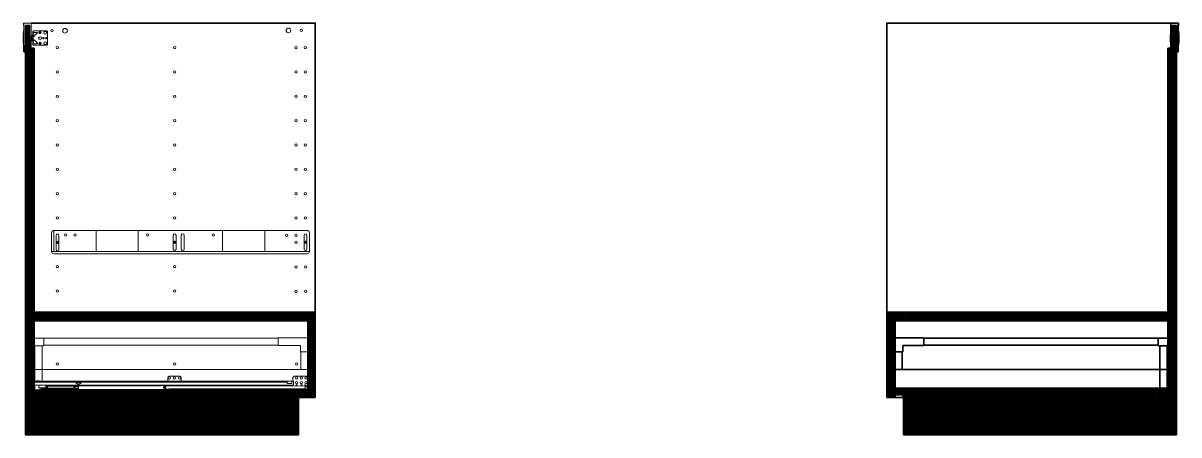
# Model space of a CAD drawing. Header units: inches. Extents: x -604 to 886, y -153 to 560.
# Drawn here: x 215.5 to 462.1, y -149.4 to -61.4 of the extents above; entities that cross this region are included whole.
import ezdxf

# ---------------------------------------------------------------- set-up
doc = ezdxf.new("R2010")
doc.units = ezdxf.units.IN
doc.header["$MEASUREMENT"] = 0
doc.layers.add('A-ELEV-MBE', color=7, linetype='Continuous', lineweight=18)
doc.layers.add('A-SECT-MCUT', color=255, linetype='Continuous', lineweight=35)
doc.layers.add('SEZIONE', color=252, linetype='Continuous')

msp = doc.modelspace()

# ---------------------------------------------------------------- hatches: boundary and pattern name
at = {"layer": 'SEZIONE'}
h = msp.add_hatch(dxfattribs=at)
h.set_pattern_fill('ANSI31', color=256)
h.paths.add_polyline_path([(216.88, -61.93), (215.98, -61.93), (215.98, -141.39), (216.88, -141.39), (216.88, -64.86), (216.15, -64.86), (216.15, -64.32), (216.88, -64.32)])
h = msp.add_hatch(dxfattribs=at)
h.set_pattern_fill('ANSI31', color=256)
h.paths.add_polyline_path([(461.54, -61.93), (460.64, -61.93), (460.64, -71.78), (461.49, -71.78), (461.49, -71.63), (461.54, -71.63)])
h = msp.add_hatch(dxfattribs=at)
h.set_pattern_fill('ANSI31', color=256)
h.paths.add_polyline_path([(216.88, -66.77), (217.78, -66.77), (217.78, -141.39), (216.88, -141.39)])
h = msp.add_hatch(dxfattribs=at)
h.set_pattern_fill('ANSI31', color=256)
h.paths.add_polyline_path([(460.64, -119.88), (460.29, -119.88), (460.24, -119.83), (460.29, -119.78), (460.64, -119.78), (460.64, -103.88), (460.29, -103.88), (460.24, -103.83), (460.29, -103.78), (460.64, -103.78), (460.64, -87.88), (460.29, -87.88), (460.24, -87.83), (460.29, -87.78), (460.64, -87.78), (460.64, -71.88), (460.29, -71.88), (460.24, -71.83), (460.29, -71.78), (460.64, -71.78), (460.64, -66.77), (459.74, -66.77), (459.74, -123.19), (459.74, -124.99), (459.74, -140.45), (460.64, -140.45), (460.64, -135.88), (460.29, -135.88), (460.24, -135.83), (460.29, -135.78), (460.64, -135.78)])
h = msp.add_hatch(dxfattribs=at)
h.set_pattern_fill('ANSI31', color=256)
h.paths.add_polyline_path([(461.54, -72.03), (461.49, -72.03), (461.49, -71.88), (460.64, -71.88), (460.64, -87.78), (461.49, -87.78), (461.49, -87.63), (461.54, -87.63)])
h = msp.add_hatch(dxfattribs=at)
h.set_pattern_fill('ANSI31', color=256)
h.paths.add_polyline_path([(461.54, -88.03), (461.49, -88.03), (461.49, -87.88), (460.64, -87.88), (460.64, -103.78), (461.49, -103.78), (461.49, -103.63), (461.54, -103.63)])
h = msp.add_hatch(dxfattribs=at)
h.set_pattern_fill('ANSI31', color=256)
h.paths.add_polyline_path([(461.54, -104.03), (461.49, -104.03), (461.49, -103.88), (460.64, -103.88), (460.64, -119.78), (461.49, -119.78), (461.49, -119.63)])
h = msp.add_hatch(dxfattribs=at)
h.set_pattern_fill('ANSI31', color=256)
h.paths.add_polyline_path([(461.54, -120.03), (461.49, -120.03), (461.49, -119.88), (460.64, -119.88), (460.64, -135.78), (461.49, -135.78), (461.49, -135.63), (461.54, -135.63)])
h = msp.add_hatch(dxfattribs=at)
h.set_pattern_fill('ANSI31', color=256)
h.paths.add_polyline_path([(277.78, -123.19), (217.78, -123.19), (217.78, -124.99), (277.78, -124.99)])
h = msp.add_hatch(dxfattribs=at)
h.set_pattern_fill('ANSI31', color=256)
h.paths.add_polyline_path([(459.74, -123.19), (399.74, -123.19), (399.74, -124.99), (459.74, -124.99)])
h.paths.add_polyline_path([(403.57, -123.85, -1), (404.07, -123.85, -1)], flags=16)
h.paths.add_polyline_path([(401.57, -123.85, -1), (402.07, -123.85, -1)], flags=16)
h.paths.add_polyline_path([(401.7, -123.85, -1), (401.93, -123.85, -1)], flags=0)
h.paths.add_polyline_path([(429.99, -123.81, -1), (429.49, -123.81, -1)], flags=16)
h.paths.add_polyline_path([(429.85, -123.81, -1), (429.62, -123.81, -1)], flags=0)
h.paths.add_polyline_path([(454.99, -123.81, -1), (454.49, -123.81, -1)], flags=16)
h.paths.add_polyline_path([(454.85, -123.81, -1), (454.62, -123.81, -1)], flags=0)
h = msp.add_hatch(dxfattribs=at)
h.set_pattern_fill('ANSI31', color=256)
h.paths.add_polyline_path([(276.18, -124.99), (277.78, -124.99), (277.78, -141.39), (276.18, -141.39)])
h = msp.add_hatch(dxfattribs=at)
h.set_pattern_fill('ANSI31', color=256)
h.paths.add_polyline_path([(401.54, -124.99), (399.74, -124.99), (399.74, -141.39), (401.54, -141.39), (401.54, -140.82), (400.36, -140.82), (400.36, -140.45), (401.54, -140.45), (401.54, -140.41), (401.54, -139.59)])
h = msp.add_hatch(dxfattribs=at)
h.set_pattern_fill('ANSI31', color=256)
h.paths.add_polyline_path([(461.54, -136.03), (461.49, -136.03), (461.49, -135.88), (460.64, -135.88), (460.64, -140.45), (460.91, -140.45), (460.91, -140.82), (460.64, -140.82), (460.64, -141.39), (461.54, -141.39)])
h = msp.add_hatch(dxfattribs=at)
h.set_pattern_fill('ANSI31', color=256)
h.paths.add_polyline_path([(217.78, -139.79), (276.18, -139.79), (276.18, -141.39), (217.78, -141.39)])
h = msp.add_hatch(dxfattribs=at)
h.set_pattern_fill('ANSI31', color=256)
h.paths.add_polyline_path([(456.94, -140.31), (458.06, -140.31), (459.74, -140.31), (459.74, -139.59), (401.54, -139.59), (401.54, -140.31), (403.21, -140.31), (404.33, -140.31), (404.33, -141.39), (456.94, -141.39)])
h = msp.add_hatch(dxfattribs=at)
h.set_pattern_fill('ANSI31', color=256)
h.paths.add_polyline_path([(215.98, -141.39), (274.18, -141.39), (274.18, -149.39), (215.98, -149.39)])
h = msp.add_hatch(dxfattribs=at)
h.set_pattern_fill('ANSI31', color=256)
h.paths.add_polyline_path([(461.54, -141.39), (403.34, -141.39), (403.34, -149.39), (461.54, -149.39)])
h = msp.add_hatch(dxfattribs=at)
h.set_pattern_fill('ANSI31', color=256)
h.paths.add_polyline_path([(459.74, -140.85), (458.06, -140.85), (458.06, -141.39), (459.74, -141.39)], flags=17)
h = msp.add_hatch(dxfattribs=at)
h.set_pattern_fill('ANSI31', color=256)
h.paths.add_polyline_path([(460.64, -140.82), (459.74, -140.82), (459.74, -140.86), (459.74, -141.39), (460.64, -141.39)])

# ---------------------------------------------------------------- linework, layer by layer
at = {"layer": 'A-ELEV-MBE'}
for p, q in [((215.5, -61.39), (215.5, -61.89)), ((215.5, -61.39), (217.18, -61.39)), ((215.55, -61.89), (215.55, -61.43)), ((215.55, -61.43), (215.6, -61.43)), ((215.6, -61.43), (215.6, -61.89)), ((217.18, -61.39), (217.18, -66.5)), ((215.5, -63.52), (215.45, -63.52)), ((215.45, -63.52), (215.45, -65.65)), ((215.5, -61.89), (215.6, -61.89)), ((215.5, -61.89), (215.55, -61.89)), ((215.5, -63.02), (215.5, -63.52)), ((215.5, -63.02), (215.6, -63.02)), ((215.5, -63.52), (215.55, -63.52)), ((215.55, -63.52), (215.55, -63.07)), ((215.55, -63.07), (215.6, -63.07)), ((215.6, -61.89), (215.6, -63.02)), ((215.6, -63.07), (215.6, -63.52)), ((215.6, -63.52), (215.6, -65.72)), ((215.98, -61.93), (216.88, -61.93)), ((216.88, -61.93), (216.88, -64.43)), ((217.14, -64.09), (217.02, -64.43)), ((217.24, -64.09), (217.14, -64.09)), ((217.18, -64.03), (217.18, -63.92)), ((217.18, -64.03), (217.52, -64.03)), ((217.29, -64.03), (217.29, -65.14)), ((217.52, -63.19), (217.57, -63.19)), ((217.59, -63.72), (217.52, -63.72)), ((217.59, -63.78), (217.52, -63.78)), ((217.52, -65.14), (217.52, -64.03)), ((217.57, -63.19), (217.57, -63.64)), ((217.57, -63.87), (217.57, -64.83)), ((219.01, -63.39), (218.87, -63.39)), ((218.87, -63.39), (218.87, -63.49)), ((218.87, -63.49), (219.01, -63.49)), ((219.01, -63.24), (219.07, -63.24)), ((219.01, -63.39), (219.01, -63.24)), ((219.01, -63.64), (219.01, -63.49)), ((219.11, -63.64), (219.01, -63.64)), ((219.07, -63.24), (219.12, -63.24)), ((219.12, -63.24), (219.12, -63.39)), ((219.27, -63.39), (219.12, -63.39)), ((219.12, -63.49), (219.12, -63.64)), ((219.12, -63.49), (219.27, -63.49)), ((219.27, -63.44), (219.27, -63.39)), ((219.27, -63.49), (219.27, -63.42)), ((215.45, -65.65), (215.5, -65.65)), ((215.5, -65.65), (215.5, -66.15)), ((215.5, -65.65), (215.55, -65.65)), ((215.5, -66.15), (215.55, -66.15)), ((215.5, -66.15), (215.6, -66.15)), ((215.55, -66.11), (215.55, -65.65)), ((215.55, -66.11), (215.6, -66.11)), ((215.6, -65.72), (215.6, -66.11)), ((216.15, -64.74), (216.15, -64.43)), ((216.19, -64.32), (216.35, -64.86)), ((216.36, -64.32), (216.52, -64.86)), ((216.53, -64.32), (216.68, -64.86)), ((216.69, -64.32), (216.85, -64.86)), ((217.18, -66.5), (216.88, -66.5)), ((217.14, -65.09), (217.02, -64.74)), ((217.24, -65.09), (217.14, -65.09)), ((217.24, -64.53), (217.18, -64.59)), ((217.18, -64.59), (217.24, -64.64)), ((217.18, -65.14), (217.52, -65.14)), ((217.18, -65.14), (217.18, -65.25)), ((217.57, -64.83), (217.52, -64.83)), ((219.01, -65.63), (218.87, -65.63)), ((218.87, -65.63), (218.87, -65.73)), ((218.87, -65.73), (219.01, -65.73)), ((219.01, -65.48), (219.07, -65.48)), ((219.01, -65.63), (219.01, -65.48)), ((219.01, -65.88), (219.01, -65.73)), ((219.11, -65.88), (219.01, -65.88)), ((219.07, -65.48), (219.12, -65.48)), ((219.12, -65.48), (219.12, -65.63)), ((219.27, -65.63), (219.12, -65.63)), ((219.12, -65.73), (219.12, -65.88)), ((219.12, -65.73), (219.27, -65.73)), ((219.27, -65.68), (219.27, -65.63)), ((219.27, -65.73), (219.27, -65.66)), ((276.03, -105.69), (222.03, -105.69)), ((222.03, -105.69), (222.03, -110.19)), ((231.03, -105.69), (231.03, -110.19)), ((240.03, -105.69), (240.03, -110.19)), ((276.03, -105.69), (258.03, -105.69)), ((258.03, -105.69), (258.03, -110.19)), ((267.03, -105.69), (267.03, -110.19)), ((221.53, -106.19), (221.53, -110.19)), ((222.72, -108.21), (222.58, -108.21)), ((222.58, -108.21), (222.58, -108.31)), ((222.58, -108.31), (222.72, -108.31)), ((222.72, -108.06), (222.78, -108.06)), ((222.72, -108.21), (222.72, -108.06)), ((222.72, -108.46), (222.72, -108.31)), ((222.82, -108.46), (222.72, -108.46)), ((222.78, -108.06), (222.83, -108.06)), ((222.83, -108.06), (222.83, -108.21)), ((222.98, -108.21), (222.83, -108.21)), ((222.83, -108.31), (222.83, -108.46)), ((222.83, -108.31), (222.98, -108.31)), ((222.98, -108.26), (222.98, -108.21)), ((222.98, -108.31), (222.98, -108.23)), ((247.73, -108.16), (247.59, -108.16)), ((247.59, -108.16), (247.59, -108.26)), ((247.59, -108.26), (247.73, -108.26)), ((247.73, -108.01), (247.79, -108.01)), ((247.73, -108.16), (247.73, -108.01)), ((247.73, -108.41), (247.73, -108.26)), ((247.83, -108.41), (247.73, -108.41)), ((247.79, -108.01), (247.84, -108.01)), ((247.84, -108.01), (247.84, -108.16)), ((247.99, -108.16), (247.84, -108.16)), ((247.84, -108.26), (247.84, -108.41)), ((247.84, -108.26), (247.99, -108.26)), ((247.99, -108.21), (247.99, -108.16)), ((247.99, -108.26), (247.99, -108.19)), ((275.64, -108.16), (275.5, -108.16)), ((275.5, -108.16), (275.5, -108.26)), ((275.5, -108.26), (275.64, -108.26)), ((275.64, -108.01), (275.7, -108.01)), ((275.64, -108.16), (275.64, -108.01)), ((275.64, -108.41), (275.64, -108.26)), ((275.74, -108.41), (275.64, -108.41)), ((275.7, -108.01), (275.75, -108.01)), ((275.75, -108.01), (275.75, -108.16)), ((275.9, -108.16), (275.75, -108.16)), ((275.75, -108.26), (275.75, -108.41)), ((275.75, -108.26), (275.9, -108.26)), ((275.9, -108.21), (275.9, -108.16)), ((275.9, -108.26), (275.9, -108.19)), ((276.53, -110.19), (276.53, -106.19)), ((221.53, -110.19), (276.53, -110.19)), ((276.03, -110.69), (222.03, -110.69)), ((217.93, -130.33), (217.93, -137.93)), ((217.93, -130.33), (219.53, -130.33)), ((219.53, -130.33), (219.53, -135.39)), ((269.88, -130.3), (269.88, -128.65)), ((269.88, -128.65), (276.18, -128.65)), ((274.63, -130.3), (269.88, -130.3)), ((274.63, -131.66), (274.63, -130.3)), ((276.18, -131.66), (274.68, -131.66)), ((275.98, -135.39), (217.93, -135.39)), ((219.53, -135.39), (219.53, -137.93)), ((273.15, -137.93), (217.9, -137.93)), ((217.9, -137.93), (217.9, -138.73)), ((246.34, -137.93), (246.34, -137.15)), ((246.65, -136.83), (248.91, -136.83)), ((249.17, -137.15), (249.17, -137.93)), ((271.8, -138.33), (271.8, -137.93)), ((272.8, -137.93), (272.8, -138.33)), ((273.04, -137.93), (273.04, -137.15)), ((273.04, -137.15), (273.04, -137.93)), ((273.15, -138.73), (273.15, -137.93)), ((273.32, -136.83), (275.87, -136.83)), ((276.15, -137.15), (276.15, -139.29)), ((217.78, -139.74), (276.18, -139.74)), ((271.8, -138.13), (217.9, -138.13)), ((217.9, -138.73), (218.93, -138.73)), ((217.93, -138.73), (217.93, -139.74)), ((218.83, -139.41), (218.83, -138.73)), ((218.83, -139.31), (220.33, -139.31)), ((219.33, -139.41), (218.83, -139.41)), ((218.93, -138.73), (244.53, -138.73)), ((219.33, -139.37), (219.33, -139.51)), ((219.33, -139.37), (220.33, -139.37)), ((220.33, -139.37), (219.33, -139.37)), ((219.33, -139.51), (219.42, -139.51)), ((219.33, -139.55), (219.33, -139.69)), ((219.33, -139.55), (219.42, -139.55)), ((245.88, -139.69), (219.33, -139.69)), ((219.42, -139.46), (227.25, -139.46)), ((219.42, -139.51), (219.42, -139.46)), ((219.42, -139.55), (219.42, -139.6)), ((219.42, -139.6), (227.25, -139.6)), ((219.53, -139.69), (219.53, -139.74)), ((244.84, -138.93), (220.33, -138.93)), ((220.33, -139.37), (220.33, -138.93)), ((226.24, -138.97), (220.42, -138.97)), ((220.42, -138.97), (220.42, -139.01)), ((220.42, -139.37), (220.42, -139.01)), ((226.5, -139.37), (220.42, -139.37)), ((220.68, -138.97), (220.68, -139.37)), ((226.24, -138.97), (226.24, -139.37)), ((226.24, -139.01), (226.5, -139.01)), ((226.5, -139.01), (226.5, -139.37)), ((226.56, -139.01), (227.25, -139.01)), ((226.56, -139.01), (226.56, -139.37)), ((227.25, -139.37), (226.56, -139.37)), ((226.75, -138.33), (226.75, -138.28)), ((226.8, -138.23), (227.7, -138.23)), ((226.8, -138.39), (227.11, -138.52)), ((226.92, -138.73), (226.92, -138.93)), ((227.15, -138.57), (227.15, -138.73)), ((227.25, -138.93), (227.25, -139.37)), ((227.25, -139.37), (227.25, -139.69)), ((227.35, -138.73), (227.35, -138.57)), ((227.71, -138.39), (227.39, -138.52)), ((227.63, -138.73), (227.63, -138.93)), ((227.75, -138.33), (227.75, -138.28)), ((272.65, -138.73), (244.53, -138.73)), ((244.84, -138.93), (245.08, -138.83)), ((245.08, -138.83), (245.88, -139.06)), ((245.88, -139.16), (245.38, -139.16)), ((245.38, -139.16), (245.38, -139.43)), ((245.38, -139.43), (245.88, -139.43)), ((275.66, -138.93), (245.48, -138.95)), ((245.77, -139.03), (245.72, -139.16)), ((245.79, -139.16), (245.79, -139.43)), ((245.88, -139.06), (245.88, -139.16)), ((245.88, -139.43), (245.88, -139.69)), ((245.88, -139.62), (246.5, -139.62)), ((275.66, -139.51), (246.7, -139.51)), ((272.7, -138.43), (271.9, -138.43)), ((272.65, -138.73), (273.15, -138.73)), ((273.04, -138.73), (273.04, -138.93)), ((273.24, -139.62), (275.87, -139.62)), ((273.67, -138.81), (273.67, -138.93)), ((273.85, -138.71), (273.77, -138.71)), ((273.95, -138.93), (273.95, -138.81)), ((274.71, -138.81), (274.71, -138.93)), ((274.89, -138.71), (274.81, -138.71)), ((274.99, -138.93), (274.99, -138.81)), ((275.54, -138.81), (275.54, -138.93)), ((276.07, -139.51), (275.61, -139.51)), ((275.72, -138.71), (275.64, -138.71)), ((275.66, -139.51), (275.66, -138.93)), ((275.82, -138.98), (275.82, -138.81)), ((276.15, -139.08), (275.92, -139.08))]:
    msp.add_line(p, q, dxfattribs=at)
for points in [[(217.24, -64.09), (217.24, -64.53)], [(216.15, -64.43), (217.02, -64.43)], [(217.02, -64.74), (216.15, -64.74)], [(217.24, -64.64), (217.24, -65.09)], [(222.48, -109.74), (222.48, -106.74)], [(223.08, -106.74), (223.08, -109.74)], [(247.49, -109.69), (247.49, -106.69)], [(248.09, -106.69), (248.09, -109.69)], [(249.2, -109.69), (249.2, -106.69)], [(249.8, -106.69), (249.8, -109.69)], [(275.41, -109.69), (275.41, -106.69)], [(276.01, -106.69), (276.01, -109.69)], [(219.86, -128.73), (269.88, -128.73)], [(269.88, -130.23), (219.86, -130.23)], [(274.68, -131.66), (274.68, -135.39), (276.18, -135.39), (276.18, -128.65)]]:
    msp.add_lwpolyline(points, dxfattribs=at)
for points in [[(217.72, -63.05), (220.42, -63.05, -0.414214), (220.62, -63.25), (220.62, -65.93, -0.414214), (220.42, -66.13), (217.72, -66.13, -0.414214), (217.52, -65.93), (217.52, -63.25, -0.414214)], [(217.64, -64.14), (217.64, -63.48, -0.414214), (217.74, -63.38), (218.4, -63.38, -0.668179), (218.47, -63.55), (217.81, -64.21, -0.668179)], [(217.64, -65.04), (217.64, -65.7, 0.414214), (217.74, -65.8), (218.4, -65.8, 0.668179), (218.47, -65.63), (217.81, -64.97, 0.668179)]]:
    msp.add_lwpolyline(points, format="xyb", close=True, dxfattribs=at)
for points in [[(217.78, -128.68), (219.86, -128.68), (219.86, -130.33), (217.78, -130.33)], [(218.91, -137.83), (218.31, -137.83), (218.31, -137.93), (218.91, -137.93)]]:
    msp.add_lwpolyline(points, close=True, dxfattribs=at)
for centre, radius in [((219.07, -63.44), 0.25), ((220.16, -63.44), 0.3), ((221.64, -63.01), 0.25), ((224.39, -63.01), 0.5), ((272.05, -62.94), 0.5), ((274.8, -62.94), 0.25), ((219.07, -64.59), 0.3), ((219.07, -65.68), 0.25), ((219.79, -64.59), 0.15), ((220.16, -65.7), 0.3), ((220.39, -64.59), 0.15), ((222.78, -66.61), 0.25), ((247.78, -66.61), 0.25), ((273.7, -66.61), 0.25), ((275.7, -66.61), 0.25), ((222.78, -71.81), 0.25), ((247.78, -71.81), 0.25), ((273.7, -71.81), 0.25), ((275.7, -71.81), 0.25), ((222.78, -77.01), 0.25), ((247.78, -77.01), 0.25), ((273.7, -77.01), 0.25), ((275.7, -77.01), 0.25), ((222.78, -82.21), 0.25), ((247.78, -82.21), 0.25), ((273.7, -82.21), 0.25), ((275.7, -82.21), 0.25), ((222.78, -87.41), 0.25), ((247.78, -87.41), 0.25), ((273.7, -87.41), 0.25), ((275.7, -87.41), 0.25), ((222.78, -92.61), 0.25), ((247.78, -92.61), 0.25), ((273.7, -92.61), 0.25), ((275.7, -92.61), 0.25), ((222.78, -97.81), 0.25), ((247.78, -97.81), 0.25), ((273.7, -97.81), 0.25), ((275.7, -97.81), 0.25), ((222.78, -103.01), 0.25), ((247.78, -103.01), 0.25), ((273.7, -103.01), 0.25), ((275.7, -103.01), 0.25), ((222.78, -108.26), 0.25), ((224.53, -106.64), 0.25), ((226.53, -106.64), 0.25), ((242.03, -106.68), 0.25), ((247.78, -108.21), 0.25), ((247.78, -108.21), 0.25), ((256.03, -106.69), 0.25), ((271.7, -106.71), 0.25), ((273.7, -106.71), 0.25), ((273.7, -108.21), 0.25), ((275.7, -108.21), 0.25), ((275.7, -108.21), 0.25), ((222.78, -113.41), 0.25), ((247.78, -113.41), 0.25), ((273.71, -113.48), 0.25), ((275.71, -113.48), 0.25), ((222.78, -118.61), 0.25), ((247.78, -118.61), 0.25), ((273.71, -118.68), 0.25), ((275.71, -118.68), 0.25), ((222.78, -134.21), 0.25), ((247.78, -134.21), 0.25), ((273.79, -134.21), 0.25), ((246.65, -137.22), 0.25), ((247.75, -137.22), 0.25), ((248.85, -137.22), 0.25), ((273.84, -137.22), 0.25), ((273.84, -138.22), 0.25), ((274.84, -137.22), 0.25), ((274.84, -138.22), 0.25), ((275.84, -137.22), 0.25), ((275.84, -138.22), 0.25), ((226.89, -138.31), 0.0432), ((227.62, -138.31), 0.0432)]:
    msp.add_circle(centre, radius, dxfattribs=at)
for centre, radius, start, end in [((217.27, -63.76), 0.319, 320.9191, 38.8574), ((222.03, -106.19), 0.5, 90, 180), ((276.03, -106.19), 0.5, 0, 90), ((222.78, -106.74), 0.3, 0, 180), ((247.79, -106.69), 0.3, 0, 180), ((249.5, -106.69), 0.3, 0, 180), ((275.71, -106.69), 0.3, 0, 180), ((222.03, -110.19), 0.5, 180, 270), ((222.78, -109.74), 0.3, 180, 0), ((247.79, -109.69), 0.3, 180, 0), ((249.5, -109.69), 0.3, 180, 0), ((275.71, -109.69), 0.3, 180, 0), ((276.03, -110.19), 0.5, 270, 0), ((246.69, -137.17), 0.345, 99.8541, 177.0588), ((248.82, -137.17), 0.345, 2.9412, 80.1459), ((273.38, -137.17), 0.345, 99.8541, 177.0588), ((275.81, -137.17), 0.345, 2.9412, 80.1459), ((226.82, -138.29), 0.0663, 103.0025, 171.0095), ((226.83, -138.33), 0.0725, 179.5495, 248.9349), ((227.09, -138.57), 0.0602, 354.9325, 77.4453), ((227.41, -138.57), 0.0602, 102.5547, 185.0675), ((227.69, -138.29), 0.0663, 8.9905, 76.9975), ((227.68, -138.33), 0.0725, 291.0651, 0.4505), ((246.44, -139.28), 0.345, 279.8541, 318.4564), ((271.9, -138.33), 0.1, 180, 270), ((272.7, -138.33), 0.1, 270, 0), ((273.3, -139.28), 0.345, 221.5436, 260.1459), ((273.77, -138.81), 0.1, 90, 180), ((273.85, -138.81), 0.1, 0, 90), ((274.81, -138.81), 0.1, 90, 180), ((274.89, -138.81), 0.1, 0, 90), ((275.64, -138.81), 0.1, 90, 180), ((275.72, -138.81), 0.1, 0, 90), ((275.92, -138.98), 0.1, 180, 270), ((275.81, -139.28), 0.345, 279.8541, 357.0588)]:
    msp.add_arc(centre, radius, start, end, dxfattribs=at)
at = {"layer": 'A-SECT-MCUT', "linetype": 'Continuous'}
for p, q in [((459.74, -61.39), (460.34, -61.39)), ((460.64, -61.93), (460.64, -71.78)), ((461.54, -61.93), (460.64, -61.93)), ((217.78, -66.77), (216.88, -66.77)), ((459.74, -66.77), (460.64, -66.77)), ((460.64, -71.88), (460.64, -87.78)), ((460.64, -87.88), (460.64, -103.78)), ((460.64, -103.88), (460.64, -119.78)), ((460.64, -119.88), (460.64, -135.78)), ((459.74, -123.19), (459.74, -124.99)), ((460.64, -135.88), (460.64, -140.45)), ((404.33, -140.31), (404.33, -141.39)), ((460.64, -140.82), (460.64, -141.39))]:
    msp.add_line(p, q, dxfattribs=at)
at = {"layer": 'A-SECT-MCUT'}
for p, q in [((460.34, -61.39), (460.34, -66.5)), ((462.02, -61.39), (460.34, -61.39)), ((461.97, -61.43), (461.92, -61.43)), ((461.92, -61.43), (461.92, -61.89)), ((461.97, -61.89), (461.97, -61.43)), ((462.02, -61.39), (462.02, -61.89)), ((215.98, -61.93), (215.98, -67.51)), ((460.34, -63.83), (460.29, -63.83)), ((460.29, -63.83), (460.29, -64.28)), ((461.54, -61.93), (460.64, -61.93)), ((461.54, -61.93), (461.54, -67.51)), ((462.02, -61.89), (461.92, -61.89)), ((461.92, -61.89), (461.92, -63.02)), ((462.02, -63.02), (461.92, -63.02)), ((461.97, -63.07), (461.92, -63.07)), ((461.92, -63.07), (461.92, -63.52)), ((461.92, -63.52), (461.92, -65.72)), ((462.02, -61.89), (461.97, -61.89)), ((461.97, -63.52), (461.97, -63.07)), ((462.02, -63.52), (461.97, -63.52)), ((462.02, -63.02), (462.02, -63.52)), ((462.02, -63.52), (462.07, -63.52)), ((462.07, -63.52), (462.07, -65.65)), ((215.6, -66.15), (215.6, -67.51)), ((216.88, -64.74), (216.88, -124.99)), ((460.27, -64.42), (460.34, -64.42)), ((460.28, -64.36), (460.34, -64.36)), ((460.29, -64.51), (460.29, -65.47)), ((460.29, -65.47), (460.34, -65.47)), ((460.34, -66.5), (460.64, -66.5)), ((461.92, -65.72), (461.92, -66.11)), ((461.97, -66.11), (461.92, -66.11)), ((461.92, -66.15), (461.92, -67.51)), ((462.02, -66.15), (461.92, -66.15)), ((461.97, -66.11), (461.97, -65.65)), ((462.02, -65.65), (461.97, -65.65)), ((462.02, -66.15), (461.97, -66.15)), ((462.02, -65.65), (462.02, -66.15)), ((462.07, -65.65), (462.02, -65.65)), ((215.6, -67.51), (215.98, -67.51)), ((215.98, -67.22), (215.98, -66.72)), ((217.78, -66.77), (217.78, -123.19)), ((459.74, -66.77), (459.74, -123.19)), ((461.54, -67.22), (461.54, -66.72)), ((461.92, -67.51), (461.54, -67.51)), ((460.29, -71.78), (460.24, -71.83)), ((460.29, -71.88), (460.24, -71.83)), ((461.49, -71.78), (460.29, -71.78)), ((460.29, -71.88), (460.29, -71.78)), ((461.49, -71.88), (460.29, -71.88)), ((461.31, -71.88), (461.31, -71.78)), ((461.33, -71.88), (461.33, -71.78)), ((461.35, -71.88), (461.35, -71.78)), ((461.37, -71.88), (461.37, -71.78)), ((461.39, -71.88), (461.39, -71.78)), ((461.41, -71.88), (461.41, -71.78)), ((461.43, -71.88), (461.43, -71.78)), ((461.45, -71.88), (461.45, -71.78)), ((461.47, -71.88), (461.47, -71.78)), ((460.29, -87.78), (460.24, -87.83)), ((460.29, -87.88), (460.24, -87.83)), ((461.49, -87.78), (460.29, -87.78)), ((460.29, -87.88), (460.29, -87.78)), ((461.49, -87.88), (460.29, -87.88)), ((461.31, -87.88), (461.31, -87.78)), ((461.33, -87.88), (461.33, -87.78)), ((461.35, -87.88), (461.35, -87.78)), ((461.37, -87.88), (461.37, -87.78)), ((461.39, -87.88), (461.39, -87.78)), ((461.41, -87.88), (461.41, -87.78)), ((461.43, -87.88), (461.43, -87.78)), ((461.45, -87.88), (461.45, -87.78)), ((461.47, -87.88), (461.47, -87.78)), ((460.29, -103.78), (460.24, -103.83)), ((460.29, -103.88), (460.24, -103.83)), ((461.49, -103.78), (460.29, -103.78)), ((460.29, -103.88), (460.29, -103.78)), ((461.49, -103.88), (460.29, -103.88)), ((461.31, -103.88), (461.31, -103.78)), ((461.33, -103.88), (461.33, -103.78)), ((461.35, -103.88), (461.35, -103.78)), ((461.37, -103.88), (461.37, -103.78)), ((461.39, -103.88), (461.39, -103.78)), ((461.41, -103.88), (461.41, -103.78)), ((461.43, -103.88), (461.43, -103.78)), ((461.45, -103.88), (461.45, -103.78)), ((461.47, -103.88), (461.47, -103.78)), ((460.29, -119.78), (460.24, -119.83)), ((460.29, -119.88), (460.24, -119.83)), ((461.49, -119.78), (460.29, -119.78)), ((460.29, -119.88), (460.29, -119.78)), ((461.49, -119.88), (460.29, -119.88)), ((461.31, -119.88), (461.31, -119.78)), ((461.33, -119.88), (461.33, -119.78)), ((461.35, -119.88), (461.35, -119.78)), ((461.37, -119.88), (461.37, -119.78)), ((461.39, -119.88), (461.39, -119.78)), ((461.41, -119.88), (461.41, -119.78)), ((461.43, -119.88), (461.43, -119.78)), ((461.45, -119.88), (461.45, -119.78)), ((461.47, -119.88), (461.47, -119.78)), ((277.78, -123.19), (217.78, -123.19)), ((217.78, -123.19), (217.78, -124.99)), ((399.74, -123.19), (459.74, -123.19)), ((216.88, -124.99), (216.88, -141.39)), ((277.78, -124.99), (217.78, -124.99)), ((217.78, -124.99), (217.78, -141.39)), ((277.78, -124.99), (275.98, -124.99)), ((276.18, -124.99), (276.18, -141.39)), ((399.74, -124.99), (459.74, -124.99)), ((399.74, -124.99), (401.54, -124.99)), ((401.54, -124.99), (401.54, -141.39)), ((459.74, -124.99), (459.74, -141.39)), ((407.64, -128.65), (401.54, -128.65)), ((403.14, -131.66), (403.14, -130.3)), ((403.14, -130.3), (407.64, -130.3)), ((407.64, -130.3), (407.64, -128.65)), ((459.59, -130.33), (457.99, -130.33)), ((457.99, -130.33), (457.99, -135.39)), ((459.59, -130.33), (459.59, -139.39)), ((401.54, -131.66), (403.04, -131.66)), ((403.04, -131.66), (403.14, -131.66)), ((401.54, -135.39), (459.59, -135.39)), ((457.99, -135.39), (457.99, -139.39)), ((460.29, -135.78), (460.24, -135.83)), ((460.29, -135.88), (460.24, -135.83)), ((461.49, -135.78), (460.29, -135.78)), ((460.29, -135.88), (460.29, -135.78)), ((461.49, -135.88), (460.29, -135.88)), ((461.31, -135.88), (461.31, -135.78)), ((461.33, -135.88), (461.33, -135.78)), ((461.35, -135.88), (461.35, -135.78)), ((461.37, -135.88), (461.37, -135.78)), ((461.39, -135.88), (461.39, -135.78)), ((461.41, -135.88), (461.41, -135.78)), ((461.43, -135.88), (461.43, -135.78)), ((461.45, -135.88), (461.45, -135.78)), ((461.47, -135.88), (461.47, -135.78)), ((276.18, -139.79), (217.78, -139.79)), ((401.54, -140.45), (400.36, -140.45)), ((400.36, -140.45), (400.36, -140.82)), ((400.36, -140.74), (400.36, -140.53)), ((400.43, -140.45), (400.53, -140.82)), ((400.54, -140.45), (400.65, -140.82)), ((400.66, -140.45), (400.76, -140.82)), ((400.77, -140.45), (400.88, -140.82)), ((400.88, -140.45), (400.99, -140.82)), ((401, -140.45), (401.1, -140.82)), ((401.11, -140.45), (401.22, -140.82)), ((401.22, -140.45), (401.33, -140.82)), ((401.34, -140.45), (401.44, -140.82)), ((401.54, -139.39), (459.74, -139.39)), ((401.54, -141.39), (401.54, -139.59)), ((401.54, -139.59), (459.74, -139.59)), ((403.21, -140.31), (401.54, -140.31)), ((403.21, -140.4), (401.54, -140.4)), ((401.7, -140.49), (401.54, -140.4)), ((401.54, -140.86), (401.54, -140.41)), ((401.6, -140.43), (403.17, -140.43)), ((401.69, -140.48), (401.69, -140.48)), ((403.11, -140.49), (401.7, -140.49)), ((402.99, -140.55), (401.77, -140.55)), ((403.21, -140.4), (403.11, -140.49)), ((403.21, -140.41), (403.21, -140.31)), ((403.21, -140.31), (404.33, -140.31)), ((404.33, -140.31), (403.21, -140.31)), ((403.21, -140.85), (403.21, -140.4)), ((403.21, -140.42), (403.98, -140.42)), ((403.6, -140.55), (403.21, -140.55)), ((403.38, -140.55), (403.38, -140.42)), ((403.79, -140.42), (403.6, -140.42)), ((403.6, -140.82), (403.6, -140.42)), ((403.79, -140.42), (403.79, -140.82)), ((456.94, -140.89), (456.94, -140.31)), ((456.94, -140.31), (456.94, -141.39)), ((458.06, -140.31), (456.94, -140.31)), ((456.94, -140.89), (456.94, -140.31)), ((456.94, -140.31), (456.94, -141.39)), ((456.94, -140.31), (458.06, -140.31)), ((458.06, -140.42), (457.3, -140.42)), ((457.49, -140.42), (457.49, -140.82)), ((457.49, -140.42), (457.68, -140.42)), ((457.68, -140.82), (457.68, -140.42)), ((457.68, -140.55), (458.06, -140.55)), ((457.89, -140.55), (457.89, -140.42)), ((458.06, -140.41), (458.06, -140.31)), ((458.06, -140.31), (459.74, -140.31)), ((458.06, -140.85), (458.06, -140.4)), ((458.06, -140.4), (458.17, -140.49)), ((458.06, -140.4), (459.74, -140.4)), ((459.67, -140.43), (458.11, -140.43)), ((458.17, -140.49), (459.58, -140.49)), ((458.29, -140.55), (459.51, -140.55)), ((459.09, -139.39), (459.09, -139.59)), ((459.58, -140.49), (459.74, -140.4)), ((459.59, -139), (459.74, -139)), ((459.59, -140.48), (459.59, -140.48)), ((459.74, -140.86), (459.74, -140.41)), ((459.74, -140.45), (460.91, -140.45)), ((459.94, -140.45), (459.83, -140.82)), ((460.05, -140.45), (459.95, -140.82)), ((460.17, -140.45), (460.06, -140.82)), ((460.28, -140.45), (460.17, -140.82)), ((460.39, -140.45), (460.29, -140.82)), ((460.51, -140.45), (460.4, -140.82)), ((460.62, -140.45), (460.51, -140.82)), ((460.73, -140.45), (460.63, -140.82)), ((460.85, -140.45), (460.74, -140.82)), ((460.91, -140.45), (460.91, -140.82)), ((460.91, -140.74), (460.91, -140.53)), ((277.78, -141.39), (215.98, -141.39)), ((274.18, -149.39), (274.18, -141.39)), ((399.74, -141.39), (461.54, -141.39)), ((400.36, -140.82), (401.54, -140.82)), ((401.7, -140.76), (401.54, -140.85)), ((403.21, -140.85), (401.54, -140.85)), ((403.21, -140.85), (401.54, -140.85)), ((403.17, -140.82), (401.59, -140.82)), ((401.69, -140.62), (401.69, -140.62)), ((403.11, -140.76), (401.7, -140.76)), ((401.77, -140.7), (402.99, -140.7)), ((403.06, -140.62), (403.06, -140.62)), ((403.21, -140.85), (403.11, -140.76)), ((403.6, -140.7), (403.21, -140.7)), ((403.21, -141.39), (403.21, -140.82)), ((403.21, -140.82), (403.98, -140.82)), ((403.21, -141.39), (403.21, -140.85)), ((403.21, -140.89), (403.89, -140.89)), ((403.21, -141.31), (403.89, -141.31)), ((403.21, -141.39), (404.33, -141.39)), ((403.34, -149.39), (403.34, -141.39)), ((403.38, -140.82), (403.38, -140.7)), ((403.38, -141.31), (403.38, -140.89)), ((403.44, -140.97), (403.81, -140.97)), ((403.44, -141.23), (403.44, -140.97)), ((403.44, -141.23), (403.81, -141.23)), ((403.79, -140.82), (403.6, -140.82)), ((403.81, -141.23), (403.81, -140.97)), ((403.89, -140.89), (403.89, -141.31)), ((403.93, -140.89), (404.33, -140.89)), ((403.93, -140.89), (403.93, -141.31)), ((403.93, -141.31), (404.33, -141.31)), ((404.17, -141.31), (404.17, -140.89)), ((457.35, -140.89), (456.94, -140.89)), ((456.94, -141.39), (456.94, -141.31)), ((456.94, -141.39), (456.94, -141.31)), ((457.35, -141.31), (456.94, -141.31)), ((458.06, -141.39), (456.94, -141.39)), ((457.11, -141.31), (457.11, -140.89)), ((458.06, -140.82), (457.3, -140.82)), ((457.35, -140.89), (457.35, -141.31)), ((458.06, -140.89), (457.39, -140.89)), ((457.39, -140.89), (457.39, -141.31)), ((458.06, -141.31), (457.39, -141.31)), ((457.83, -140.97), (457.46, -140.97)), ((457.46, -141.23), (457.46, -140.97)), ((457.83, -141.23), (457.46, -141.23)), ((457.49, -140.82), (457.68, -140.82)), ((457.68, -140.7), (458.06, -140.7)), ((457.83, -141.23), (457.83, -140.97)), ((457.89, -140.82), (457.89, -140.7)), ((457.89, -141.31), (457.89, -140.89)), ((458.06, -140.85), (458.17, -140.76)), ((458.06, -141.39), (458.06, -140.82)), ((458.06, -140.85), (459.74, -140.85)), ((458.06, -141.39), (458.06, -140.85)), ((458.06, -140.85), (459.74, -140.85)), ((458.1, -140.82), (459.68, -140.82)), ((458.17, -140.76), (459.58, -140.76)), ((458.21, -140.62), (458.21, -140.62)), ((459.51, -140.7), (458.29, -140.7)), ((459.58, -140.76), (459.74, -140.85)), ((459.59, -140.62), (459.59, -140.62)), ((460.91, -140.82), (459.74, -140.82))]:
    msp.add_line(p, q, dxfattribs=at)
for points in [[(217.18, -61.39), (277.78, -61.39), (277.78, -141.39)], [(460.34, -61.39), (399.74, -61.39), (399.74, -141.39)], [(274.18, -149.39), (215.98, -149.39), (215.98, -61.93)], [(461.54, -71.63), (461.54, -61.93)], [(461.54, -87.63), (461.54, -72.03)], [(461.54, -103.63), (461.54, -88.03)], [(461.54, -119.63), (461.54, -104.03)], [(461.54, -135.63), (461.54, -120.03)], [(217.78, -130.23), (217.78, -128.73)], [(401.54, -128.73), (401.54, -130.23)], [(403.04, -131.66), (403.04, -135.39), (401.54, -135.39), (401.54, -128.73)], [(457.67, -128.73), (407.64, -128.73)], [(407.64, -130.23), (457.67, -130.23)], [(459.74, -130.23), (459.74, -128.73)], [(403.34, -149.39), (461.54, -149.39), (461.54, -136.03)], [(400.36, -140.53), (401.54, -140.53)], [(460.91, -140.53), (459.74, -140.53)], [(401.54, -140.74), (400.36, -140.74)], [(459.74, -140.74), (460.91, -140.74)]]:
    msp.add_lwpolyline(points, dxfattribs=at)
for points in [[(461.59, -71.63), (461.49, -71.63), (461.49, -72.03), (461.59, -72.03)], [(461.59, -87.63), (461.49, -87.63), (461.49, -88.03), (461.59, -88.03)], [(461.59, -103.63), (461.49, -103.63), (461.49, -104.03), (461.59, -104.03)], [(461.59, -119.63), (461.49, -119.63), (461.49, -120.03), (461.59, -120.03)], [(459.74, -128.68), (457.67, -128.68), (457.67, -130.33), (459.74, -130.33)], [(461.59, -135.63), (461.49, -135.63), (461.49, -136.03), (461.59, -136.03)]]:
    msp.add_lwpolyline(points, close=True, dxfattribs=at)
for centre in [(401.82, -123.85), (401.82, -123.85), (403.82, -123.85), (429.74, -123.81), (429.74, -123.81), (454.74, -123.81), (454.74, -123.81)]:
    msp.add_circle(centre, 0.25, dxfattribs=at)
at = {"layer": 'A-SECT-MCUT', "linetype": 'Continuous'}
for centre in [(401.82, -123.85), (429.74, -123.81), (454.74, -123.81)]:
    msp.add_circle(centre, 0.114, dxfattribs=at)
at = {"layer": 'A-SECT-MCUT'}
for centre, radius, start, end in [((460.59, -64.4), 0.319, 141.1426, 219.0809), ((401.77, -140.62), 0.0762, 90, 180), ((402.99, -140.62), 0.0762, 0, 90), ((403.98, -140.62), 0.2, 270, 90), ((457.3, -140.62), 0.2, 90, 270), ((458.29, -140.62), 0.0762, 90, 180), ((459.51, -140.62), 0.0762, 0, 90), ((401.77, -140.62), 0.0762, 180, 270), ((402.99, -140.62), 0.0762, 270, 0), ((458.29, -140.62), 0.0762, 180, 270), ((459.51, -140.62), 0.0762, 270, 0)]:
    msp.add_arc(centre, radius, start, end, dxfattribs=at)
at = {"layer": 'Defpoints'}
for points in [[(216.88, -61.93), (215.98, -61.93), (215.98, -141.39), (216.88, -141.39)], [(216.88, -141.39), (217.78, -141.39), (217.78, -66.77), (216.88, -66.77)]]:
    msp.add_lwpolyline(points, close=True, dxfattribs=at)

doc.saveas('drawing.dxf')
